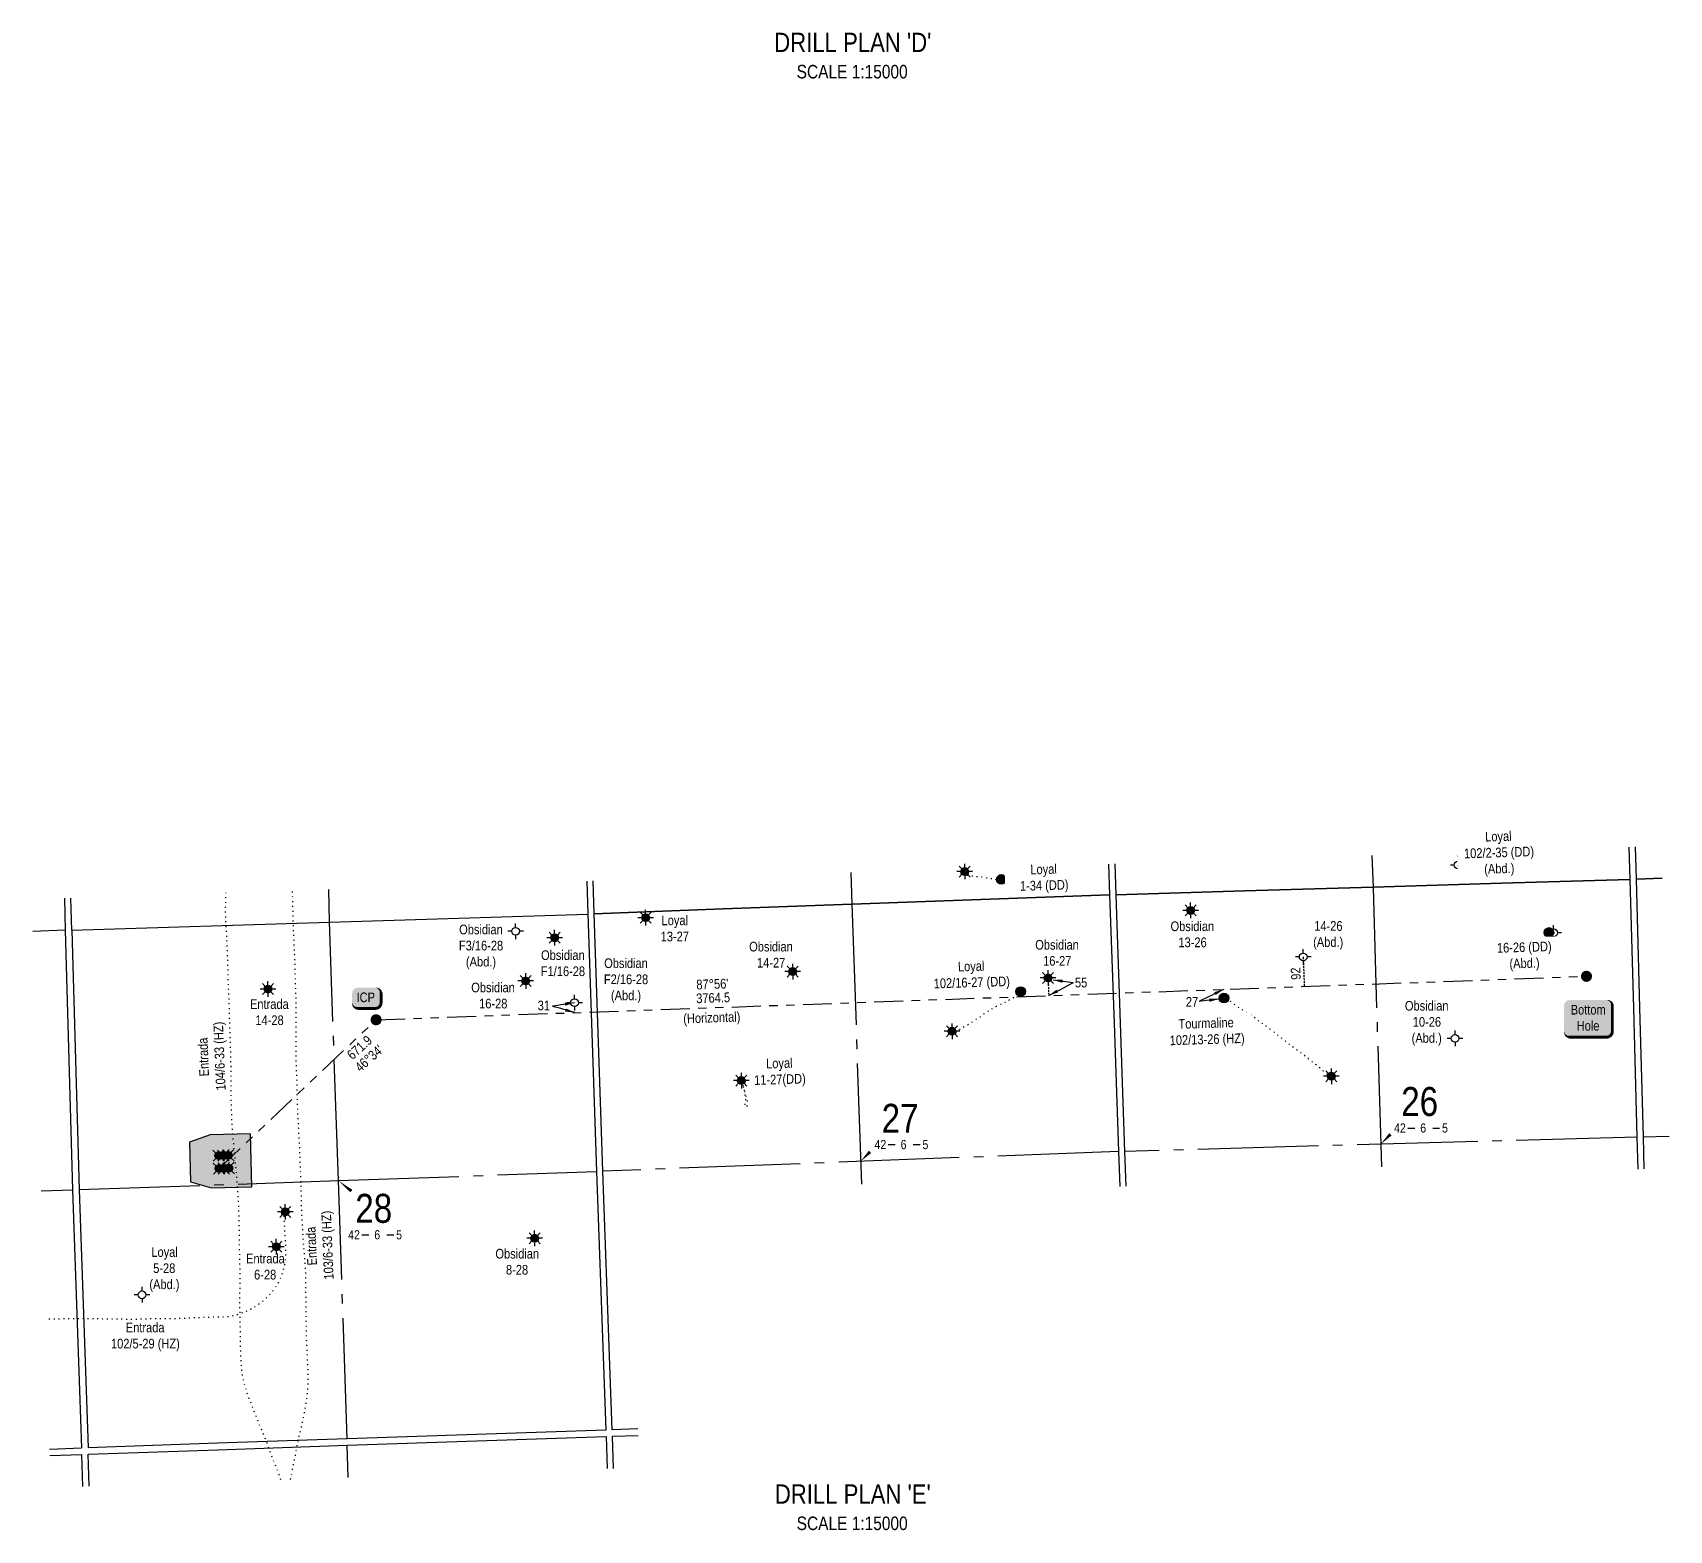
# Model space of a CAD drawing. Extents: x 634445 to 652632, y 5817173 to 5838663.
# Drawn here: x 634445 to 639530, y 5817173 to 5821826 of the extents above; entities that cross this region are included whole.
import ezdxf
from ezdxf.enums import TextEntityAlignment as Align

# ---------------------------------------------------------------- set-up
doc = ezdxf.new("R2010")
doc.units = 0
doc.header["$LTSCALE"] = 5
for name, pattern in [('foc-DOT', [1, 0.2, -0.8]), ('foc-DRILLPATH', [14.75, 6, -1.75, 1.75, -1.75, 1.75, -1.75]), ('foc-QUARTERLINE', [33, 25, -3, 2, -3]), ('foc-TIELINE', [1.875, 1.25, -0.625])]:
    doc.linetypes.add(name, pattern=pattern)
for name, color, linetype in [('10', 1, 'Continuous'), ('9', 3, 'Continuous'), ('AS-DRILL', 8, 'foc-DOT'), ('AS-DRILL-T', 8, 'Continuous'), ('C-WS-S', 8, 'Continuous'), ('CG-NOTES', 7, 'Continuous'), ('DETAIL-T', 7, 'Continuous'), ('F-WS-S', 8, 'Continuous'), ('L-BD', 7, 'Continuous'), ('L-MON', 1, 'Continuous'), ('L-SEC', 7, 'Continuous'), ('L-SECLBL', 7, 'Continuous'), ('L-SECQ', 8, 'foc-QUARTERLINE'), ('P-PDRILLPATH', 12, 'foc-DRILLPATH'), ('P-PROPOSED', 10, 'Continuous'), ('P-PROPOSED-H', 21, 'Continuous'), ('T-TIE', 201, 'foc-TIELINE')]:
    doc.layers.add(name, color=color, linetype=linetype)
doc.layers.add('T-TIE-T', color=201, linetype='Continuous', lineweight=18)
doc.styles.add('80', font='ARIALN.TTF', dxfattribs={"height": 10})
doc.styles.add('80CG', font='ARIALN.TTF', dxfattribs={"height": 10})
doc.styles.add('80L', font='ARIALN.TTF', dxfattribs={"height": 10})
doc.styles.add('SIMPLEX', font='ARIALN.TTF')
doc.dimstyles.new('Compass 5 000', dxfattribs={"dimscale": 5, "dimtxt": 9, "dimasz": 2, "dimexe": 0.2, "dimexo": 0.0625, "dimgap": 0.5, "dimtad": 0, "dimtih": 1, "dimtoh": 1, "dimzin": 0, "dimdsep": 46, "dimtxsty": '80CG', "dimcen": 0.1, "dimse1": 1, "dimse2": 1, "dimclrd": 256, "dimclrt": 256, "dimaunit": 1, "dimadec": 4, "dimazin": 0, "dimtfac": 0.06, "dimtofl": 0, "dimtmove": 0, "dimatfit": 1, "dimfxl": 0.2, "dimtolj": 1, "dimtzin": 0, "dimlwd": -1, "dimarcsym": 0})

# ---------------------------------------------------------------- blocks, each defined once
blk = doc.blocks.new('GAS')
h = blk.add_hatch(color=255)
h.dxf.hatch_style = 1
edge = h.paths.add_edge_path()
edge.add_arc((0, 0), 0.9, 0, 360)
for p, q in [((-0.81, 0), (-1.62, 0)), ((-0.57, 0.57), (-1.14, 1.14)), ((0, 0.81), (0, 1.62)), ((0.57, 0.57), (1.14, 1.14)), ((1.62, 0), (0.81, 0)), ((-0.57, -0.57), (-1.14, -1.14)), ((0, -0.81), (0, -1.62)), ((1.14, -1.14), (0.57, -0.57))]:
    blk.add_line(p, q)
blk.add_circle((0, 0), 0.8)
blk = doc.blocks.new('GABD')
for p, q in [((-0.81, 0), (-1.62, 0)), ((0, 0.81), (0, 1.62)), ((1.62, 0), (0.81, 0)), ((0, -0.81), (0, -1.62))]:
    blk.add_line(p, q)
blk.add_circle((0, 0), 0.8)
blk = doc.blocks.new('L-SECLBL')
at = {"layer": '9', "color": 7}
for p, q in [((-5.1, -27.8), (-12.3, -27.8)), ((20.7, -27.8), (13.5, -27.8))]:
    blk.add_line(p, q, dxfattribs=at)
at = {"layer": '10', "color": 2, "style": 'SIMPLEX'}
blk.add_attdef('SEC', text='', height=30, dxfattribs=at).set_placement((0, 0), align=Align.MIDDLE)
at = {"layer": '10', "color": 5, "style": '80L'}
blk.add_attdef('TWP', text='', height=9.5, dxfattribs=at).set_placement((-14.4, -27.4), align=Align.MIDDLE_RIGHT)
blk.add_attdef('RGE', text='', height=9.5, dxfattribs=at).set_placement((3.6, -27.4), align=Align.MIDDLE_CENTER)
blk.add_attdef('MER', text='', height=9.5, dxfattribs=at).set_placement((23.2, -27.4), align=Align.MIDDLE_LEFT)
blk = doc.blocks.new('plbh')
at = {"layer": 'L-MON'}
h = blk.add_hatch(color=255, dxfattribs=at)
h.dxf.hatch_style = 1
edge = h.paths.add_edge_path()
edge.add_arc((0, 0), 1.16, 0, 360)
h = blk.add_hatch(color=256, dxfattribs=at)
h.dxf.hatch_style = 1
h.paths.add_polyline_path([(-0.96, 0, 1), (0.96, 0, 1)])
h.paths.add_polyline_path([(0.91, 0, -1), (-0.91, 0, -1)], flags=16)
h.paths.add_polyline_path([(0.45, 0, -1), (-0.45, 0, -1)], flags=0)
h = blk.add_hatch(color=256, dxfattribs=at)
h.dxf.hatch_style = 1
h.paths.add_polyline_path([(-0.45, 0, 1), (0.45, 0, 1)])
h.paths.add_polyline_path([(0.4, 0, -1), (-0.4, 0, -1)], flags=16)
at = {"layer": 'L-MON', "color": 240}
for radius in [0.96, 0.91, 0.45, 0.4]:
    blk.add_circle((0, 0), radius, dxfattribs=at)
blk = doc.blocks.new('BH-Existing')
at = {"layer": 'AS-DRILL-T'}
h = blk.add_hatch(color=256, dxfattribs=at)
h.dxf.hatch_style = 1
edge = h.paths.add_edge_path()
edge.add_arc((0, 0), 0.5, 0, 360)
blk.add_circle((0, 0), 0.5, dxfattribs=at)
blk = doc.blocks.new('*U490')
h = blk.add_hatch(color=255)
edge = h.paths.add_edge_path()
edge.add_line((-9, -11.5), (9, -11.5))
edge.add_arc((9, -5.5), 6, 270, 360)
edge.add_line((15, -5.5), (15, 4))
edge.add_arc((9, 4), 6, 0, 90)
edge.add_line((9, 10), (-9, 10))
edge.add_arc((-9, 4), 6, 90, 180)
edge.add_line((-15, 4), (-15, -5.5))
edge.add_arc((-9, -5.5), 6, 180, 270)
at = {"color": 14, "flags": 128}
blk.add_lwpolyline([(-9, -11.5, 3, 3, 0), (9, -11.5, 3, 3, 0.414214), (15, -5.5, 3, 3, 0), (15, 4, 3, 0, 0.414214), (9, 10, 0, 0, 0), (-9, 10, 0, 0, 0.414214), (-15, 4, 0, 0, 0), (-15, -5.5, 0, 3, 0.414214)], format="xyseb", close=True, dxfattribs=at)
at = {"color": 14, "style": '80'}
blk.add_attdef('ENTER_TEXT_001', (-26.8, -4.9), '', height=10, dxfattribs=at)
blk = doc.blocks.new('*U489')
h = blk.add_hatch(color=255)
edge = h.paths.add_edge_path()
edge.add_line((-19, -20), (19, -20))
edge.add_arc((19, -14), 6, 270, 360)
edge.add_line((25, -14), (25, 12.5))
edge.add_arc((19, 12.5), 6, 0, 90)
edge.add_line((19, 18.5), (-19, 18.5))
edge.add_arc((-19, 12.5), 6, 90, 180)
edge.add_line((-25, 12.5), (-25, -14))
edge.add_arc((-19, -14), 6, 180, 270)
at = {"color": 14, "flags": 128}
blk.add_lwpolyline([(-19, -20, 3, 3, 0), (19, -20, 3, 3, 0.414214), (25, -14, 3, 3, 0), (25, 12.5, 3, 0, 0.414214), (19, 18.5, 0, 0, 0), (-19, 18.5, 0, 0, 0.414214), (-25, 12.5, 0, 0, 0), (-25, -14, 0, 3, 0.414214)], format="xyseb", close=True, dxfattribs=at)
at = {"color": 14, "style": '80'}
blk.add_attdef('ENTER_TEXT_001', (-26.8, -4.9), '', height=10, dxfattribs=at)
blk = doc.blocks.new('WC')
at = {"layer": 'L-MON'}
h = blk.add_hatch(color=255, dxfattribs=at)
h.dxf.hatch_style = 1
edge = h.paths.add_edge_path()
edge.add_arc((0, 0), 0.9, 0, 360)
at = {"layer": 'L-MON', "color": 240, "flags": 128}
for points in [[(-0.62, 0.5), (-1.23, 1.12)], [(0.52, 0.61), (1.13, 1.21)], [(-1.18, -1.18), (-0.56, -0.57)], [(1.16, -1.18), (0.56, -0.57)]]:
    blk.add_lwpolyline(points, dxfattribs=at)
at = {"layer": 'L-MON', "color": 240}
for radius in [0.8, 0.373]:
    blk.add_circle((0, 0), radius, dxfattribs=at)

msp = doc.modelspace()

# ---------------------------------------------------------------- hatches: boundary and pattern name
at = {"layer": 'P-PROPOSED-H'}
h = msp.add_hatch(color=256, dxfattribs=at)
h.dxf.hatch_style = 1
h.paths.add_polyline_path([(635121.341, 5818405.158), (634996.444, 5818401.616), (634932.053, 5818379.097), (634935.577, 5818255.483), (635001.081, 5818237.038), (635126.013, 5818240.268)])

# ---------------------------------------------------------------- linework, layer by layer
at = {"layer": 'AS-DRILL', "ltscale": 3, "flags": 128}
for points in [[(638874.343, 5819240.078), (638874.404, 5819240.059), (638874.865, 5819240.034), (638875.334, 5819240.058), (638875.842, 5819240.124), (638875.906, 5819240.316), (638875.456, 5819240.642), (638874.951, 5819240.807), (638874.426, 5819240.961), (638873.908, 5819241.204), (638873.57, 5819241.454), (638873.432, 5819241.38), (638873.33, 5819240.806), (638873.31, 5819240.145), (638873.29, 5819239.534), (638873.459, 5819239.25), (638874.067, 5819238.988), (638874.434, 5819238.78), (638874.485, 5819238.721), (638874.386, 5819238.708), (638874.145, 5819238.721), (638873.656, 5819238.685), (638873.374, 5819238.767), (638872.99, 5819239.185), (638872.568, 5819239.582), (638872.155, 5819239.989), (638872.021, 5819240.105), (638872.074, 5819240.007), (638872.657, 5819239.595), (638873.715, 5819239.698), (638874.118, 5819239.91), (638874.631, 5819240.167), (638875.028, 5819240.269), (638875.358, 5819240.269), (638875.377, 5819239.96), (638875.172, 5819239.473), (638874.785, 5819239.061), (638874.365, 5819239.048), (638873.524, 5819239.082), (638873.102, 5819239.128), (638872.966, 5819239.324), (638873.161, 5819239.5), (638873.367, 5819239.627), (638873.514, 5819239.732), (638873.622, 5819239.795), (638873.946, 5819239.975), (638874.298, 5819240.246), (638874.665, 5819240.668), (638875.006, 5819241.269), (638875.306, 5819241.938), (638875.575, 5819242.617), (638875.754, 5819243.283), (638875.764, 5819243.924), (638875.644, 5819244.57), (638875.512, 5819245.256), (638875.438, 5819246.045), (638875.4, 5819246.944), (638875.36, 5819247.903), (638875.281, 5819248.831), (638875.119, 5819249.837), (638874.891, 5819251.07), (638874.663, 5819252.614), (638874.472, 5819254.238), (638874.32, 5819255.895), (638874.174, 5819257.681), (638873.996, 5819259.546), (638873.752, 5819261.61), (638873.422, 5819263.85), (638873.081, 5819266.121), (638872.75, 5819268.372), (638872.397, 5819270.732), (638872.068, 5819273.243), (638871.77, 5819275.745), (638871.485, 5819278.147), (638871.481, 5819278.188)], [(637341.04, 5819219.997), (637340.038, 5819217.124), (637339.974, 5819216.932), (637339.378, 5819215.483), (637338.607, 5819214.549), (637338.082, 5819214.052), (637337.53, 5819213.455), (637336.754, 5819212.991), (637335.696, 5819212.908), (637334.515, 5819212.932), (637333.348, 5819212.496), (637332.142, 5819212.008), (637332.023, 5819211.975), (637331.984, 5819211.943), (637331.964, 5819211.933), (637331.976, 5819211.883), (637332.037, 5819211.835), (637332.189, 5819211.8), (637332.399, 5819211.796), (637332.68, 5819211.775), (637333.032, 5819211.696), (637333.465, 5819211.619), (637333.978, 5819211.535), (637334.6, 5819211.464), (637335.342, 5819211.417), (637336.204, 5819211.353), (637337.138, 5819211.262), (637338.153, 5819211.103), (637339.261, 5819210.867), (637340.422, 5819210.533), (637341.654, 5819210.141), (637342.956, 5819209.791), (637344.295, 5819209.502), (637345.594, 5819209.232), (637347.106, 5819208.869), (637348.648, 5819208.506), (637350.299, 5819208.177), (637352.048, 5819207.911), (637353.866, 5819207.687), (637355.703, 5819207.473), (637357.591, 5819207.241), (637359.57, 5819207.002), (637361.688, 5819206.758), (637363.968, 5819206.478), (637366.418, 5819206.183), (637369.039, 5819205.884), (637371.768, 5819205.618), (637374.589, 5819205.325), (637377.49, 5819205.014), (637380.4, 5819204.724), (637383.219, 5819204.461), (637385.937, 5819204.245), (637388.515, 5819204.034), (637390.994, 5819203.78), (637393.435, 5819203.476), (637395.867, 5819203.11), (637398.291, 5819202.705), (637400.644, 5819202.307), (637402.908, 5819201.897), (637405.112, 5819201.475), (637407.265, 5819201.071), (637409.398, 5819200.697), (637411.551, 5819200.313), (637413.775, 5819199.901), (637416.028, 5819199.491), (637418.283, 5819199.05), (637420.568, 5819198.601), (637422.852, 5819198.191), (637425.013, 5819197.857), (637427.021, 5819197.619), (637428.9, 5819197.357), (637430.702, 5819197.002), (637432.425, 5819196.625), (637434.046, 5819196.295), (637435.564, 5819196.032), (637436.961, 5819195.825), (637438.287, 5819195.666), (637439.544, 5819195.454), (637440.673, 5819195.189), (637441.701, 5819194.931), (637442.668, 5819194.731), (637443.583, 5819194.579), (637444.447, 5819194.475), (637445.18, 5819194.388), (637445.723, 5819194.285), (637446.097, 5819194.156), (637446.372, 5819194.015), (637446.627, 5819193.842), (637446.883, 5819193.67), (637447.137, 5819193.518), (637447.402, 5819193.386), (637447.666, 5819193.264), (637448.101, 5819193.097), (637454.354, 5819194.711), (637455.125, 5819195.355)], [(635215.858, 5817330.258), (635214.828, 5817333.365), (635212.806, 5817339.316), (635210.63, 5817345.413), (635208.31, 5817351.615), (635205.847, 5817357.933), (635203.3, 5817364.369), (635200.708, 5817370.973), (635198.155, 5817377.608), (635195.598, 5817384.384), (635193.067, 5817391.27), (635190.459, 5817398.404), (635187.703, 5817405.794), (635184.914, 5817413.282), (635182.154, 5817420.802), (635179.359, 5817428.49), (635176.501, 5817436.257), (635173.532, 5817444.081), (635170.412, 5817451.939), (635167.17, 5817459.854), (635163.852, 5817467.957), (635160.5, 5817476.189), (635157.097, 5817484.439), (635153.602, 5817492.787), (635150.081, 5817501.314), (635146.652, 5817509.784), (635143.185, 5817518.512), (635139.707, 5817527.28), (635136.206, 5817536.118), (635134.559, 5817540.29), (635128.507, 5817555.383), (635128.258, 5817556.005), (635124.945, 5817564.259), (635121.381, 5817573.224), (635117.886, 5817582.212), (635114.569, 5817591.276), (635111.381, 5817600.383), (635110.997, 5817601.492), (635108.351, 5817609.545), (635105.61, 5817618.726), (635103.096, 5817628.044), (635100.79, 5817637.408), (635098.918, 5817646.005), (635098.742, 5817646.85), (635096.972, 5817656.361), (635095.541, 5817665.891), (635094.399, 5817675.481), (635093.503, 5817684.888), (635092.373, 5817701.321), (635092.227, 5817704.118), (635091.491, 5817723.055), (635091.156, 5817742.293), (635091.13, 5817746.104), (635090.879, 5817761.584), (635090.564, 5817780.843), (635090.436, 5817791.954), (635090.355, 5817799.866), (635090.081, 5817819.056), (635089.718, 5817837.264), (635089.698, 5817837.893), (635089.162, 5817856.846), (635088.787, 5817875.753), (635088.777, 5817882.326), (635088.902, 5817894.645), (635089.201, 5817913.453), (635089.398, 5817927.035), (635089.475, 5817932.37), (635089.569, 5817951.342), (635089.486, 5817970.158), (635089.382, 5817982.811), (635089.267, 5817988.88), (635088.78, 5818007.834), (635088.32, 5818026.589), (635088.285, 5818028.739), (635088.008, 5818045.378), (635087.861, 5818063.712), (635087.862, 5818064.342), (635087.676, 5818082.955), (635087.438, 5818097.004), (635087.368, 5818101.634), (635087.043, 5818120.533), (635086.774, 5818131.67), (635086.577, 5818139.448), (635086.166, 5818158.244), (635085.984, 5818165.532), (635085.528, 5818177.213), (635084.521, 5818195.851), (635084.239, 5818200.525), (635083.388, 5818214.686), (635082.151, 5818233.297), (635082.012, 5818235.253), (635080.84, 5818252.085), (635080.181, 5818261.56), (635079.53, 5818270.124), (635078.66, 5818280.652), (635076.872, 5818299.287), (635076.303, 5818304.862), (635075.023, 5818318.299), (635074.233, 5818327.169), (635073.35, 5818337.147), (635071.591, 5818355.802), (635070.984, 5818361.967), (635070.694, 5818364.909), (635068.789, 5818384.12), (635068.702, 5818385.008), (635067.062, 5818403.386), (635065.875, 5818419.408), (635065.657, 5818422.603), (635064.541, 5818441.537), (635063.971, 5818453.716), (635063.696, 5818460.781), (635063.092, 5818477.34), (635062.978, 5818480.078), (635062.352, 5818499.358), (635062.084, 5818511.775), (635061.986, 5818518.625), (635061.764, 5818537.748), (635061.708, 5818545.86), (635061.687, 5818557.044), (635061.679, 5818569.49), (635061.659, 5818576.382), (635061.502, 5818595.696), (635061.411, 5818603.297), (635061.268, 5818614.888), (635061.104, 5818626.879), (635060.982, 5818634.178), (635060.601, 5818653.266), (635060.436, 5818660.984), (635060.197, 5818672.472), (635059.552, 5818691.691), (635059.391, 5818695.338), (635058.768, 5818710.886), (635058.51, 5818718.392), (635058.113, 5818730.115), (635057.486, 5818749.415), (635057.362, 5818753.153), (635056.874, 5818768.536), (635056.349, 5818787.458), (635056.34, 5818787.728), (635055.884, 5818807.013), (635055.447, 5818821.377), (635055.257, 5818826.313), (635054.419, 5818845.617), (635053.923, 5818856.336), (635053.532, 5818864.898), (635052.836, 5818884.176), (635052.399, 5818901.831), (635052.359, 5818903.481), (635051.852, 5818922.784), (635051.247, 5818942.005), (635051.092, 5818946.422), (635050.621, 5818961.265), (635049.947, 5818980.453), (635049.452, 5818991.803), (635049.078, 5818999.795), (635048.021, 5819019.082), (635046.815, 5819038.034), (635046.794, 5819038.394), (635045.856, 5819057.694), (635045.068, 5819077.019), (635044.792, 5819083.804), (635044.601, 5819096.314), (635044.646, 5819115.574), (635044.869, 5819129.277), (635045.044, 5819134.705), (635045.712, 5819153.261)], [(635246.24, 5817331.288), (635246.523, 5817332.646), (635247.903, 5817339.241), (635249.344, 5817346.158), (635250.768, 5817353.264), (635252.188, 5817360.531), (635253.662, 5817367.969), (635255.212, 5817375.57), (635256.796, 5817383.362), (635258.406, 5817391.264), (635260.114, 5817399.25), (635261.82, 5817407.295), (635263.492, 5817415.5), (635265.04, 5817423.821), (635266.475, 5817432.208), (635267.967, 5817440.708), (635269.644, 5817449.383), (635271.528, 5817458.174), (635273.618, 5817467.082), (635275.807, 5817476.023), (635278.043, 5817485.065), (635280.187, 5817494.194), (635282.237, 5817503.431), (635283.353, 5817508.517), (635284.275, 5817512.747), (635286.31, 5817522.143), (635288.295, 5817531.528), (635291.008, 5817544.976), (635294.44, 5817564.02), (635297.269, 5817583.175), (635299.358, 5817602.317), (635300.672, 5817621.606), (635301.224, 5817640.952), (635300.972, 5817660.113), (635300.246, 5817679.38), (635299.388, 5817698.702), (635298.375, 5817717.861), (635297.338, 5817737.148), (635296.571, 5817756.433), (635296.034, 5817775.746), (635295.575, 5817795.081), (635295.257, 5817814.42), (635295.069, 5817833.763), (635294.851, 5817853.106), (635294.613, 5817872.438), (635294.456, 5817891.742), (635294.169, 5817911.042), (635293.791, 5817930.369), (635293.645, 5817949.334), (635293.615, 5817968.071), (635293.098, 5817987.024), (635291.852, 5818005.955), (635290.211, 5818024.714), (635288.458, 5818043.539), (635286.926, 5818062.332), (635285.729, 5818080.964), (635284.585, 5818099.808), (635283.474, 5818118.573), (635282.521, 5818137.402), (635281.567, 5818156.272), (635280.631, 5818175.192), (635280.144, 5818194.166), (635279.907, 5818213.138), (635279.461, 5818231.753), (635278.915, 5818250.675), (635278.363, 5818269.487), (635277.676, 5818288.135), (635276.919, 5818307.101), (635276.27, 5818326.13), (635275.573, 5818345.097), (635274.61, 5818364.257), (635273.528, 5818383.063), (635272.509, 5818402.07), (635271.524, 5818420.969), (635270.518, 5818439.907), (635269.661, 5818458.87), (635268.824, 5818477.823), (635267.96, 5818496.716), (635267.462, 5818516.019), (635267.204, 5818535.371), (635266.816, 5818554.698), (635266.268, 5818574.04), (635265.51, 5818593.366), (635264.701, 5818612.73), (635264.102, 5818632.071), (635263.849, 5818651.252), (635263.812, 5818670.57), (635263.844, 5818689.9), (635263.946, 5818709.252), (635264.018, 5818728.583), (635264.03, 5818747.932), (635264.011, 5818767.301), (635263.962, 5818786.648), (635263.814, 5818805.993), (635263.491, 5818825.172), (635262.998, 5818844.336), (635262.399, 5818863.696), (635261.721, 5818883.025), (635261.164, 5818902.327), (635260.639, 5818921.54), (635259.981, 5818940.869), (635259.195, 5818960.143), (635258.299, 5818979.415), (635257.351, 5818998.725), (635256.464, 5819018.027), (635255.756, 5819037.335), (635255.178, 5819056.666), (635254.611, 5819075.988), (635254.072, 5819095.34), (635253.595, 5819114.645), (635253.076, 5819133.998), (635252.478, 5819153.319), (635252.292, 5819160.007)], [(639171.005, 5819029.479), (639171.034, 5819029.5), (639171.091, 5819029.602), (639171.189, 5819029.675), (639171.365, 5819029.5), (639171.485, 5819029.504), (639171.512, 5819029.265), (639171.445, 5819029.163), (639171.582, 5819028.957), (639171.499, 5819028.724), (639171.432, 5819028.622), (639171.578, 5819028.427), (639171.485, 5819028.193), (639171.632, 5819027.998), (639171.619, 5819027.757), (639171.367, 5819027.489), (639171.275, 5819027.256), (639171.058, 5819026.82), (639171.001, 5819026.718), (639170.862, 5819026.373), (639170.6, 5819026.115), (639170.359, 5819026.147), (639170.238, 5819026.173), (639170.171, 5819026.071), (639170.145, 5819025.951), (639169.991, 5819025.756), (639169.569, 5819025.502), (639169.328, 5819025.515), (639169.076, 5819025.247), (639168.804, 5819024.998), (639168.65, 5819024.813), (639168.227, 5819024.56), (639167.737, 5819024.575), (639167.366, 5819024.603), (639167.124, 5819024.656), (639166.766, 5819024.574), (639166.396, 5819024.563), (639166.148, 5819024.835), (639165.73, 5819025.082), (639165.376, 5819025.201), (639164.92, 5819025.367), (639164.614, 5819025.578), (639164.131, 5819025.673), (639163.641, 5819025.647), (639163.153, 5819025.582), (639162.679, 5819025.687), (639162.28, 5819025.985), (639161.945, 5819026.125), (639161.556, 5819026.423), (639161.135, 5819026.75), (639160.715, 5819027.077), (639160.304, 5819027.414), (639159.884, 5819027.741), (639159.463, 5819028.068), (639159.043, 5819028.395), (639158.633, 5819028.722), (639158.212, 5819029.049), (639157.792, 5819029.376), (639157.371, 5819029.703), (639156.961, 5819030.031), (639156.541, 5819030.358), (639156.223, 5819030.608)], [(637301.72, 5818723.858), (637301.983, 5818723.456), (637303.816, 5818721.442), (637306.488, 5818718.823), (637308.297, 5818716.948), (637310.431, 5818716.854), (637312.279, 5818717.581), (637314.517, 5818718.651), (637315.517, 5818719.642), (637315.563, 5818719.773), (637315.618, 5818719.935), (637315.732, 5818720.139), (637315.914, 5818720.385), (637316.155, 5818720.692), (637316.474, 5818721.052), (637316.852, 5818721.444), (637317.289, 5818721.868), (637317.785, 5818722.323), (637318.399, 5818722.852), (637319.13, 5818723.485), (637319.947, 5818724.231), (637320.872, 5818725.07), (637321.885, 5818725.971), (637322.957, 5818726.885), (637324.03, 5818727.778), (637325.104, 5818728.632), (637326.207, 5818729.536), (637327.319, 5818730.471), (637328.442, 5818731.356), (637329.556, 5818732.211), (637330.669, 5818733.086), (637331.854, 5818733.933), (637333.268, 5818734.807), (637336.475, 5818736.566), (637340.573, 5818738.634), (637342.791, 5818739.723), (637344.929, 5818740.789), (637346.907, 5818741.831), (637348.795, 5818742.899), (637350.79, 5818744.091), (637352.891, 5818745.377), (637355.021, 5818746.703), (637357.141, 5818748.049), (637359.31, 5818749.397), (637361.499, 5818750.765), (637365.902, 5818753.642), (637367.901, 5818755.004), (637370.026, 5818756.491), (637372.152, 5818757.957), (637374.209, 5818759.371), (637376.238, 5818760.754), (637380.376, 5818763.453), (637384.656, 5818766.127), (637388.826, 5818768.786), (637392.743, 5818771.539), (637394.59, 5818772.946), (637396.466, 5818774.405), (637398.421, 5818775.916), (637400.445, 5818777.429), (637402.549, 5818778.945), (637406.961, 5818781.882), (637411.438, 5818784.631), (637415.85, 5818787.239), (637420.292, 5818789.827), (637424.624, 5818792.432), (637428.786, 5818795.021), (637432.765, 5818797.375), (637436.581, 5818799.514), (637440.287, 5818801.649), (637444.276, 5818803.693), (637448.799, 5818805.614), (637453.282, 5818807.523), (637457.317, 5818809.348), (637459.192, 5818810.206), (637461.114, 5818811.126), (637463.125, 5818812.109), (637465.185, 5818813.103), (637467.285, 5818814.108), (637469.396, 5818815.094), (637471.495, 5818816.119), (637475.872, 5818818.575), (637480.421, 5818821.277), (637484.873, 5818823.865), (637489.127, 5818826.398), (637493.2, 5818828.954), (637497.034, 5818831.464), (637500.48, 5818833.911), (637502.884, 5818835.766), (637503.548, 5818836.307), (637506.296, 5818838.683), (637508.766, 5818840.98), (637510.98, 5818843.15), (637513.087, 5818845.256), (637514.805, 5818846.959)], [(638480.443, 5818584.043), (638480.422, 5818584.073), (638478.439, 5818585.412), (638477.428, 5818585.771), (638477.277, 5818585.776), (638477.112, 5818585.611), (638476.691, 5818585.017), (638475.544, 5818584.882), (638474.745, 5818585.187), (638474.639, 5818585.694), (638474.616, 5818585.793), (638474.584, 5818585.842), (638474.492, 5818585.889), (638474.199, 5818586.01), (638473.803, 5818586.188), (638473.296, 5818586.393), (638472.728, 5818586.645), (638472.056, 5818587.014), (638471.291, 5818587.511), (638470.423, 5818588.064), (638469.494, 5818588.675), (638468.532, 5818589.336), (638467.53, 5818590.055), (638466.436, 5818590.801), (638465.273, 5818591.536), (638464.029, 5818592.287), (638462.712, 5818593.137), (638461.36, 5818594.135), (638460.064, 5818595.276), (638458.745, 5818596.515), (638457.344, 5818597.792), (638455.923, 5818599.109), (638454.419, 5818600.483), (638452.823, 5818601.954), (638451.166, 5818603.423), (638449.469, 5818604.911), (638447.779, 5818606.499), (638446.025, 5818608.205), (638444.449, 5818609.677), (638442.121, 5818611.826), (638440.079, 5818613.783), (638437.956, 5818615.758), (638435.717, 5818617.65), (638433.379, 5818619.478), (638431.196, 5818621.121), (638428.362, 5818623.144), (638425.755, 5818624.933), (638423.179, 5818626.704), (638420.694, 5818628.428), (638418.239, 5818630.172), (638415.709, 5818632.045), (638413.184, 5818634.097), (638410.665, 5818636.3), (638408.093, 5818638.581), (638405.409, 5818640.919), (638402.572, 5818643.342), (638399.706, 5818645.754), (638396.983, 5818648.05), (638394.323, 5818650.259), (638391.593, 5818652.465), (638388.783, 5818654.669), (638385.883, 5818656.879), (638382.893, 5818659.088), (638379.854, 5818661.244), (638376.858, 5818663.322), (638373.893, 5818665.391), (638370.845, 5818667.537), (638368.144, 5818669.434), (638365.32, 5818671.457), (638362.454, 5818673.519), (638359.529, 5818675.589), (638356.65, 5818677.761), (638353.899, 5818679.986), (638351.27, 5818682.176), (638348.663, 5818684.296), (638346.036, 5818686.395), (638343.329, 5818688.512), (638340.603, 5818690.598), (638337.744, 5818692.77), (638334.906, 5818694.933), (638332.137, 5818697.088), (638329.409, 5818699.244), (638326.597, 5818701.508), (638323.651, 5818703.918), (638320.538, 5818706.542), (638317.475, 5818709.168), (638314.403, 5818711.744), (638311.244, 5818714.247), (638308.045, 5818716.739), (638304.857, 5818719.181), (638301.704, 5818721.504), (638298.539, 5818723.847), (638295.427, 5818726.121), (638292.346, 5818728.356), (638289.337, 5818730.544), (638286.339, 5818732.672), (638283.332, 5818734.769), (638280.336, 5818736.847), (638277.349, 5818738.955), (638274.321, 5818741.112), (638271.198, 5818743.396), (638268.229, 5818745.585), (638265.364, 5818747.627), (638262.603, 5818749.542), (638259.903, 5818751.419), (638257.193, 5818753.336), (638254.512, 5818755.233), (638251.831, 5818757.151), (638249.157, 5818759.189), (638246.497, 5818761.387), (638243.855, 5818763.666), (638241.252, 5818765.986), (638238.703, 5818768.158), (638235.999, 5818770.165), (638233.152, 5818771.978), (638230.276, 5818773.709), (638227.514, 5818775.344), (638224.734, 5818776.928), (638221.901, 5818778.581), (638218.996, 5818780.302), (638216.08, 5818782.072), (638213.203, 5818783.853), (638210.408, 5818785.567), (638207.714, 5818787.254), (638205.112, 5818788.894), (638202.541, 5818790.505), (638199.846, 5818792.212), (638196.966, 5818794.103), (638193.932, 5818796.11), (638190.833, 5818798.295), (638187.832, 5818800.523), (638184.893, 5818802.722), (638182.014, 5818804.874), (638179.218, 5818806.968), (638176.544, 5818808.986), (638173.994, 5818810.867), (638171.568, 5818812.633), (638169.215, 5818814.301), (638166.824, 5818815.897), (638164.395, 5818817.452), (638161.999, 5818818.878), (638160.065, 5818819.959), (638159.698, 5818820.158), (638157.45, 5818821.358), (638155.224, 5818822.47), (638153.264, 5818823.429), (638147.838, 5818826.092), (638146.71, 5818826.647)], [(636647.217, 5818570.569), (636653.155, 5818550.852), (636653.637, 5818549.476), (636654.429, 5818547.479), (636654.962, 5818546.085), (636655.553, 5818544.452), (636656.091, 5818542.568), (636656.166, 5818540.769), (636655.873, 5818537.939), (636655.951, 5818535.06), (636656.783, 5818531.104), (636657.526, 5818528.095), (636657.946, 5818524.846), (636658.457, 5818521.241), (636658.695, 5818519.997), (636658.874, 5818519.072), (636659.485, 5818516.11), (636659.743, 5818513.897), (636659.859, 5818511.419), (636659.962, 5818510.032), (636660.04, 5818508.783), (636660.066, 5818507.303), (636660.093, 5818505.743), (636660.116, 5818504.373), (636660.047, 5818503.031), (636659.747, 5818501.701), (636659.422, 5818500.911), (636659.036, 5818500.098), (636658.495, 5818498.841), (636658.043, 5818497.587), (636657.739, 5818496.417), (636657.602, 5818495.012), (636657.641, 5818493.723), (636659.7, 5818489.884), (636660.496, 5818489.378), (636661.229, 5818488.971), (636661.829, 5818488.649), (636662.308, 5818488.363), (636663.017, 5818488.105), (636663.344, 5818488.205), (636663.665, 5818488.495), (636663.992, 5818488.915), (636664.326, 5818489.456), (636664.636, 5818490.086), (636664.945, 5818490.786), (636665.241, 5818491.565), (636665.513, 5818492.484), (636665.761, 5818493.542), (636665.975, 5818494.699), (636666.166, 5818495.985), (636666.272, 5818497.409), (636666.336, 5818500.533), (636666.173, 5818503.889), (636665.788, 5818507.299), (636665.362, 5818510.758), (636664.741, 5818514.05), (636664.32, 5818515.678), (636663.456, 5818518.743), (636662.5, 5818521.865), (636660.781, 5818527.005), (636658.951, 5818532.171), (636657.831, 5818535.408), (636657.367, 5818536.834), (636656.612, 5818539.272), (636655.974, 5818541.474), (636655.369, 5818543.586), (636654.868, 5818545.572), (636654.658, 5818546.536), (636654.295, 5818548.275), (636653.986, 5818549.867), (636653.653, 5818551.247), (636653.305, 5818552.497), (636653.041, 5818553.6), (636652.713, 5818555.15), (636652.37, 5818556.54), (636651.982, 5818557.769), (636651.587, 5818558.917), (636651.292, 5818560.029), (636651.02, 5818561.081), (636650.71, 5818562.062), (636650.464, 5818562.905), (636650.27, 5818563.679), (636650.167, 5818564.426), (636650.19, 5818565.287), (636650.262, 5818565.87), (636650.336, 5818566.392), (636650.381, 5818566.894)], [(635229.903, 5818161.89), (635229.912, 5818161.94), (635229.87, 5818162.019), (635229.816, 5818162.127), (635229.801, 5818162.287), (635229.793, 5818162.547), (635229.872, 5818162.909), (635229.969, 5818163.353), (635230.029, 5818163.684), (635229.977, 5818163.733), (635229.747, 5818163.756), (635229.456, 5818163.787), (635229.004, 5818163.833), (635228.323, 5818163.853), (635227.576, 5818163.74), (635227.259, 5818163.64), (635227.142, 5818163.537), (635227.096, 5818163.415), (635227.02, 5818163.263), (635226.982, 5818162.891), (635227.008, 5818162.362), (635226.964, 5818161.84), (635226.789, 5818161.655), (635226.373, 5818161.842), (635225.962, 5818161.89), (635225.666, 5818161.751), (635225.41, 5818161.603), (635225.459, 5818161.314), (635225.81, 5818160.965), (635226.226, 5818160.768), (635226.618, 5818160.719), (635226.989, 5818160.681), (635227.203, 5818160.557), (635227.448, 5818160.715), (635227.606, 5818161.12), (635227.431, 5818161.614), (635227.212, 5818161.908), (635226.983, 5818161.861), (635226.6, 5818161.939), (635226.133, 5818162.175), (635225.63, 5818162.6), (635225.36, 5818162.932), (635225.012, 5818163.182), (635224.777, 5818163.335), (635224.703, 5818163.472), (635224.716, 5818163.693), (635224.752, 5818163.844), (635224.79, 5818163.895), (635224.84, 5818163.887), (635224.979, 5818163.611), (635225.112, 5818162.845), (635225.179, 5818161.626), (635225.209, 5818160.006), (635225.189, 5818158.035), (635225.18, 5818155.683), (635225.207, 5818153.143), (635225.23, 5818150.422), (635225.292, 5818147.413), (635225.436, 5818143.976), (635225.67, 5818140.231), (635225.967, 5818136.078), (635226.273, 5818131.605), (635226.602, 5818126.703), (635226.917, 5818121.29), (635227.133, 5818115.504), (635227.29, 5818109.366), (635227.534, 5818102.991), (635227.913, 5818096.129), (635228.398, 5818089.05), (635228.966, 5818081.574), (635229.57, 5818073.869), (635230.153, 5818065.903), (635230.594, 5818057.663), (635230.785, 5818049.084), (635230.873, 5818040.593), (635230.925, 5818031.981), (635230.732, 5818023.541), (635230.094, 5818014.918), (635229.039, 5818006.842), (635227.424, 5817998.419), (635225.497, 5817990.086), (635223.406, 5817981.539), (635221.087, 5817973.234), (635218.292, 5817964.816), (635215.05, 5817956.623), (635211.233, 5817948.573), (635207.008, 5817940.771), (635202.501, 5817933.031), (635197.6, 5817925.428), (635192.279, 5817918.143), (635186.656, 5817911.259), (635180.804, 5817904.677), (635174.496, 5817898.243), (635168.028, 5817892.173), (635161.334, 5817886.297), (635154.341, 5817880.682), (635146.965, 5817875.185), (635139.341, 5817869.95), (635131.505, 5817865.07), (635123.45, 5817860.523), (635115.134, 5817856.308), (635106.608, 5817852.427), (635097.894, 5817848.83), (635089.14, 5817845.522), (635080.16, 5817842.448), (635070.956, 5817839.797), (635061.473, 5817837.767), (635052.06, 5817836.44), (635046.97, 5817836.015), (635037.111, 5817835.515), (635027.843, 5817835.283), (635008.726, 5817834.902), (634989.703, 5817834.403), (634970.523, 5817833.769), (634951.387, 5817833.017), (634932.371, 5817832.278), (634913.349, 5817831.399), (634894.433, 5817830.624), (634875.146, 5817830.257), (634856.036, 5817830.276), (634836.817, 5817830.291), (634817.579, 5817829.946), (634798.609, 5817829.299), (634779.429, 5817828.705), (634760.25, 5817828.371), (634741.05, 5817828.408), (634721.862, 5817828.704), (634702.83, 5817829.126), (634683.755, 5817829.325), (634664.623, 5817829.444), (634645.305, 5817829.756), (634626.103, 5817829.852), (634606.916, 5817829.779), (634587.845, 5817829.839), (634568.483, 5817829.95), (634549.119, 5817829.801), (634530.037, 5817829.57), (634511.032, 5817829.452), (634491.69, 5817829.224), (634484.332, 5817828.985)]]:
    msp.add_lwpolyline(points, dxfattribs=at)
at = {"layer": 'L-SEC'}
for p, q in [((639404.838, 5819295.604), (639408.116, 5819195.658)), ((639428.218, 5819196.291), (639424.939, 5819296.26)), ((637788.036, 5819242.809), (637791.264, 5819147.167)), ((637811.366, 5819147.77), (637808.135, 5819243.465)), ((636166.909, 5819189.873), (636170.125, 5819088.259)), ((636190.223, 5819088.989), (636187.009, 5819190.529)), ((639008.93, 5819183.688), (638609.745, 5819171.717)), ((638609.745, 5819171.717), (639008.93, 5819183.688)), ((639408.116, 5819195.658), (639008.93, 5819183.688)), ((639008.93, 5819183.688), (639408.116, 5819195.658)), ((639408.116, 5819195.658), (639418.984, 5818795.319)), ((639428.218, 5819196.291), (639508.067, 5819198.808)), ((639508.067, 5819198.808), (639428.218, 5819196.291)), ((639439.085, 5818795.936), (639428.218, 5819196.291)), ((634543.927, 5819136.876), (634546.259, 5819037.256)), ((634566.364, 5819037.871), (634564.032, 5819137.533)), ((636990.744, 5819118.078), (637391.004, 5819132.623)), ((637391.004, 5819132.623), (636990.744, 5819118.078)), ((637391.004, 5819132.623), (637791.264, 5819147.167)), ((637791.264, 5819147.167), (637391.004, 5819132.623)), ((637791.264, 5819147.167), (637805.09, 5818748.511)), ((638210.557, 5819159.743), (637811.366, 5819147.77)), ((637811.366, 5819147.77), (638210.557, 5819159.743)), ((637825.193, 5818749.094), (637811.366, 5819147.77)), ((638609.745, 5819171.717), (638210.557, 5819159.743)), ((638210.557, 5819159.743), (638609.745, 5819171.717)), ((635367.555, 5819062.393), (636170.035, 5819086.938)), ((636170.125, 5819088.259), (636183.471, 5818688.118)), ((636190.223, 5819088.989), (636590.483, 5819103.534)), ((636590.483, 5819103.534), (636190.223, 5819088.989)), ((636203.568, 5818688.866), (636190.223, 5819088.989)), ((636590.483, 5819103.534), (636990.744, 5819118.078)), ((636990.744, 5819118.078), (636590.483, 5819103.534)), ((634546.259, 5819037.256), (634445.2, 5819033.978)), ((634546.259, 5819037.256), (634569.191, 5818231.135)), ((634566.364, 5819037.871), (635367.555, 5819062.393)), ((634566.364, 5819037.853), (634589.29, 5818231.828)), ((639418.984, 5818795.319), (639429.85, 5818394.98)), ((639449.953, 5818395.581), (639439.085, 5818795.936)), ((637805.09, 5818748.511), (637818.915, 5818349.855)), ((637839.019, 5818350.418), (637825.193, 5818749.094)), ((636183.471, 5818688.118), (636196.817, 5818287.977)), ((636216.913, 5818288.744), (636203.568, 5818688.866)), ((639429.85, 5818394.98), (639432.685, 5818295.019)), ((639452.786, 5818295.689), (639449.953, 5818395.581)), ((637818.915, 5818349.855), (637822.721, 5818241.284)), ((637842.821, 5818241.955), (637839.019, 5818350.418)), ((636196.817, 5818287.977), (636211.308, 5817886.269)), ((636231.404, 5817887.012), (636216.913, 5818288.744)), ((634569.191, 5818231.135), (634596.858, 5817428.852)), ((634589.29, 5818231.828), (634616.957, 5817429.55)), ((636211.308, 5817886.269), (636225.8, 5817484.562)), ((636245.896, 5817485.278), (636231.404, 5817887.012)), ((635824.025, 5817471.065), (635422.198, 5817457.503)), ((636225.8, 5817484.562), (635824.025, 5817471.065)), ((635824.729, 5817450.966), (636226.523, 5817464.464)), ((636226.523, 5817464.464), (636229.99, 5817364.628)), ((636325.736, 5817488.123), (636245.896, 5817485.278)), ((636246.621, 5817465.18), (636326.461, 5817468.025)), ((636250.089, 5817365.31), (636246.621, 5817465.18)), ((634497.438, 5817425.404), (634596.853, 5817428.855)), ((634498.091, 5817405.3), (634597.551, 5817408.753)), ((634600.573, 5817309.405), (634597.551, 5817408.753)), ((634620.673, 5817310.086), (634617.65, 5817409.45)), ((635421.789, 5817437.365), (635824.729, 5817450.966))]:
    msp.add_line(p, q, dxfattribs=at)
for points in [[(635422.198, 5817457.503), (635019.814, 5817443.534), (634616.957, 5817429.55)], [(634617.65, 5817409.45), (635020.481, 5817423.434), (635421.789, 5817437.365)]]:
    msp.add_lwpolyline(points, dxfattribs=at)
at = {"layer": 'L-SECLBL', "flags": 128}
for points in [[(638633.536, 5818372.673, 0, 10, 0), (638663.909, 5818403.417, 0, 0, 0)], [(637017.543, 5818319.285, 0, 10, 0), (637046.645, 5818348.809, 0, 0, 0)], [(635394.89, 5818259.572, 0, 10, 0), (635435.401, 5818226.983, 0, 0, 0)]]:
    msp.add_lwpolyline(points, format="xyseb", dxfattribs=at)
at = {"layer": 'L-SECQ', "ltscale": 3}
for p, q in [((638606.499, 5819269.535), (638609.745, 5819171.717)), ((636987.529, 5819216.669), (636990.744, 5819118.078)), ((635367.518, 5819063.479), (635365.156, 5819163.693)), ((638609.745, 5819171.717), (638636.639, 5818268.45)), ((636990.744, 5819118.078), (637021.057, 5818214.527)), ((635394.89, 5818259.572), (635367.518, 5819063.479)), ((639429.85, 5818394.98), (637839.019, 5818350.418)), ((639449.953, 5818395.581), (639530.298, 5818397.983)), ((637818.915, 5818349.855), (636216.913, 5818288.744)), ((635394.89, 5818259.572), (636196.817, 5818287.977)), ((634471.382, 5818227.762), (634569.191, 5818231.135)), ((634589.29, 5818231.828), (635394.89, 5818259.572)), ((635422.198, 5817457.503), (635394.89, 5818259.572)), ((635425.178, 5817337.352), (635421.789, 5817437.365))]:
    msp.add_line(p, q, dxfattribs=at)
at = {"layer": 'P-PDRILLPATH', "ltscale": 3}
for p, q in [((635512.098, 5818759.318), (639273.098, 5818894.318)), ((635024.396, 5818297.39), (635512.098, 5818759.318))]:
    msp.add_line(p, q, dxfattribs=at)
at = {"layer": 'P-PROPOSED', "flags": 128}
msp.add_lwpolyline([(635121.341, 5818405.158), (634996.444, 5818401.616), (634932.053, 5818379.097), (634935.577, 5818255.483), (635001.081, 5818237.038), (635126.013, 5818240.268)], close=True, dxfattribs=at)
at = {"layer": 'T-TIE'}
for p, q in [((638392.892, 5818954.578), (638396.185, 5818862.842)), ((637600.116, 5818889.257), (637602.087, 5818834.338))]:
    msp.add_line(p, q, dxfattribs=at)

# ---------------------------------------------------------------- block references
at = {"layer": 'AS-DRILL-T', "xscale": 29.99115960000014, "yscale": 29.99115960000014, "zscale": 29.99115960000014}
for p in [(637455.125, 5819195.355), (639156.223, 5819030.608), (637514.805, 5818846.959), (638146.71, 5818826.647)]:
    msp.add_blockref('BH-Existing', p, dxfattribs=at)
at = {"layer": 'C-WS-S', "xscale": 14.99557980000007, "yscale": 14.99557980000007, "zscale": 14.99557980000007}
for p in [(638043.01, 5819098.895), (636066.898, 5819014.075), (636806.67, 5818909.203), (635976.901, 5818879.966), (637600.116, 5818889.257), (636004.671, 5818080.554)]:
    msp.add_blockref('GAS', p, dxfattribs=at)
at = {"layer": 'CG-NOTES'}
ref = msp.add_blockref('*U490', (635482.588, 5818829.081), dxfattribs=dict(at, xscale=2.999115960000018, yscale=2.999115960000018, zscale=2.999115960000018))
ref.add_attrib('ENTER_TEXT_001', 'ICP', (635451.308, 5818814.055), dxfattribs={"layer": '0', "color": 14, "height": 29.9912, "style": '80'})
ref = msp.add_blockref('*U489', (639278.556, 5818765.372), dxfattribs=dict(at, xscale=2.998549230000015, yscale=2.998549230000015, zscale=2.998549230000015))
ref.add_attrib('ENTER_TEXT_001', 'Bottom', (639223.975, 5818775.613), dxfattribs={"layer": '0', "color": 14, "height": 29.9855, "style": '80'})
ref.add_attrib('ENTER_TEXT_002', 'Hole', (639242.67, 5818725.637), dxfattribs={"layer": '0', "color": 14, "height": 29.9855, "style": '80'})
at = {"layer": 'F-WS-S', "color": 3, "xscale": 14.99557980000007, "yscale": 14.99557980000007, "zscale": 14.99557980000007}
msp.add_blockref('GAS', (637341.04, 5819219.997), dxfattribs=at)
at = {"layer": 'F-WS-S', "xscale": 14.99557980000007, "yscale": 14.99557980000007, "zscale": 14.99557980000007}
for name, p in [('GABD', (638874.343, 5819240.078)), ('GAS', (636349.72, 5819076.395)), ('GABD', (635945.508, 5819034.294)), ('GABD', (639171.005, 5819029.479)), ('GABD', (638392.892, 5818954.578)), ('GAS', (635176.125, 5818854.647)), ('GABD', (636128.653, 5818812.365)), ('GAS', (637301.72, 5818723.858)), ('GABD', (638864.74, 5818701.319)), ('GAS', (636647.217, 5818570.569)), ('GAS', (638480.443, 5818584.043)), ('GAS', (635229.827, 5818162.549)), ('GAS', (635202.117, 5818054.063)), ('GABD', (634785.005, 5817904.747))]:
    msp.add_blockref(name, p, dxfattribs=at)
at = {"layer": 'L-MON'}
for name, p, xscale, yscale, zscale in [('plbh', (639273.098, 5818894.318), 14.99557980000006, 14.99557980000006, 14.99557980000006), ('plbh', (635512.098, 5818759.318), 14.99557980000006, 14.99557980000006, 14.99557980000006), ('WC', (635023.265, 5818337.373), 14.99557980000004, 14.99557980000004, 14.99557980000004), ('WC', (635038.246, 5818337.78), 14.99557980000004, 14.99557980000004, 14.99557980000004), ('WC', (635053.244, 5818338.241), 14.99557980000004, 14.99557980000004, 14.99557980000004), ('WC', (635024.396, 5818297.39), 14.99557980000004, 14.99557980000004, 14.99557980000004), ('WC', (635039.385, 5818297.812), 14.99557980000004, 14.99557980000004, 14.99557980000004), ('WC', (635054.365, 5818298.262), 14.99557980000004, 14.99557980000004, 14.99557980000004)]:
    msp.add_blockref(name, p, dxfattribs=dict(at, xscale=xscale, yscale=yscale, zscale=zscale))
at = {"layer": 'L-SECLBL', "color": 6, "xscale": 2.999115960000018, "yscale": 2.999115960000018, "zscale": 2.999115960000018}
for p, values in [((638754.78, 5818505.361), {'SEC': '26', 'TWP': '42', 'RGE': '6', 'MER': '5'}), ((637140.266, 5818453.785), {'SEC': '27', 'TWP': '42', 'RGE': '6', 'MER': '5'}), ((635504.785, 5818173.441), {'SEC': '28', 'TWP': '42', 'RGE': '6', 'MER': '5'})]:
    msp.add_blockref('L-SECLBL', p, dxfattribs=at).add_auto_attribs(values)

# ---------------------------------------------------------------- texts
at = {"layer": 'C-WS-S', "char_height": 29.99116, "attachment_point": 1, "style": '80L'}
for s, width, insert in [('\\pi-15.94437;Loyal\\P\\pi-18.62434;13-27', 45.2986, (636415.064, 5819083.207)), ('\\pi-43.31928;Obsidian\\P\\pi-44.12736;F3/16-28\\P\\pi-22.28865;(Abd.)', 44.82337, (635813.57, 5819054.868)), ('\\pi-43.08166;Obsidian\\P\\pi-18.62434;13-26', 45.2986, (638023.706, 5819064.876)), ('\\pi-18.86196;14-26\\P\\pi-22.28865;(Abd.)', 44.82337, (638446.036, 5819065.798)), ('\\pi-43.08166;Obsidian\\P\\pi-18.62434;14-27', 45.2986, (636714.434, 5819001.679)), ('\\pi-32.79456;Obsidian\\P\\pi-8.33724;16-27', 65.8728, (637593.021, 5819007.303)), ('\\pi-43.31928;Obsidian\\P\\pi-44.12736;F1/16-28', 44.82337, (636068.091, 5818975.104)), ('\\pi-37.12482;Obsidian\\P\\pi-37.9329;F2/16-28\\P\\pi-16.09418;(Abd.)', 57.21229, (636257.957, 5818950.076)), ('\\pi-43.08166;Obsidian\\P\\pi-18.66526;16-28', 45.2986, (635850.824, 5818874.68)), ('\\pi-35.39975;Entrada\\P\\pi-18.66526;14-28', 45.2986, (635155.741, 5818823.052)), ('\\pi-43.31928;Obsidian\\P\\pi-18.86196;10-26\\P\\pi-22.28865;(Abd.)', 44.82337, (638752.147, 5818817.796)), ('\\pi-23.2992;Loyal\\P\\pi-17.62216;5-28\\P\\pi-29.40586;(Abd.)', 30.58894, (634837.126, 5818052.535)), ('\\pi-35.39975;Entrada\\P\\pi-10.33893;6-28', 45.2986, (635143.407, 5818032.367)), ('\\pi-43.08166;Obsidian\\P\\pi-10.26733;8-28', 45.2986, (635926, 5818047.482)), ('\\pi49.27107;Entrada\\P\\pi3.2819;102/5-29 (HZ)', 214.64026, (634685.147, 5817818.18))]:
    msp.add_mtext_dynamic_manual_height_columns(s, width=width, gutter_width=50, heights=[0], dxfattribs=dict(at, insert=insert))
at = {"layer": 'C-WS-S', "char_height": 29.99116, "attachment_point": 1, "rotation": 92.276667, "style": '80L'}
for s, width, insert in [('\\pi65.85215;Entrada\\P\\pi19.86298;104/6-33 (HZ)', 247.80242, (634965.581, 5818517.058)), ('\\pi61.08487;Entrada\\P\\pi15.0957;103/6-33 (HZ)', 238.26785, (635300.903, 5817934.536))]:
    msp.add_mtext_dynamic_manual_height_columns(s, width=width, gutter_width=50, heights=[0], dxfattribs=dict(at, insert=insert))
at = {"layer": 'DETAIL-T', "color": 3, "char_height": 59.98232, "width": 485.53192, "attachment_point": 1, "style": '80CG'}
for s, insert in [("\\pi2.8776;DRILL PLAN 'D'\\P\\pi72.56715;{\\H0.7x;SCALE 1:15000}", (636746.351, 5821826.17)), ("\\pi4.75972;DRILL PLAN 'E'\\P\\pi72.56715;{\\H0.7x;SCALE 1:15000}", (636746.351, 5817315.73))]:
    msp.add_mtext(s, dxfattribs=dict(at, insert=insert))
at = {"layer": 'L-BD', "color": 5, "style": '80L'}
for s, height, rotation, p in [("87°56'", 30, 2.055733, (636557.027, 5818870.279)), ('3764.5', 30, 2.055733, (636559.286, 5818827.589)), ('(Horizontal) ', 30, 2.055733, (636560.061, 5818762.563)), ('671.9', 29.9912, 41.656238, (635460.517, 5818673.291)), ("46°34'", 29.9912, 41.656238, (635490.418, 5818639.679))]:
    msp.add_text(s, height=height, rotation=rotation, dxfattribs=at).set_placement(p, align=Align.MIDDLE)
at = {"layer": 'T-TIE-T', "style": '80L'}
for s, p in [('55', (637702.707, 5818874.717)), ('27', (638047.339, 5818815.338)), ('31', (636033.344, 5818803.756))]:
    msp.add_text(s, height=29.9912, dxfattribs=at).set_placement(p, align=Align.MIDDLE)
msp.add_text('92', height=29.9912, rotation=93.028611, dxfattribs=at).set_placement((638369.551, 5818902.65), align=Align.MIDDLE)

# ---------------------------------------------------------------- leaders
at = {"layer": 'T-TIE-T', "path_type": 1}
for points in [[(637615.476, 5818882.952), (637678.839, 5818875.001)], [(637602.087, 5818834.338), (637678.839, 5818875.001)], [(638145.734, 5818853.852), (638069.673, 5818816.487)], [(636128.653, 5818812.365), (636060.149, 5818801.288)], [(636129.761, 5818781.489), (636060.149, 5818801.288)], [(638130.893, 5818823.601), (638069.673, 5818816.487)]]:
    msp.add_leader(points, dimstyle='Compass 5 000', override={"dimasz": 6, "dimgap": 0.5, "dimtad": 0}, dxfattribs=at)

# ---------------------------------------------------------------- next in the draw order: texts
at = {"layer": 'C-WS-S', "char_height": 29.99116, "attachment_point": 1, "rotation": 1.796404, "style": '80L', "bg_fill": 2}
for s, width, insert in [('\\pi73.49575;Loyal\\P\\pi6.14862;102/2-35 (DD)\\P\\pi67.3891;(Abd.)', 224.17885, (638884.313, 5819340.617)), ('\\pi64.95611;Loyal\\P\\pi31.04728;1-34 (DD)', 207.09956, (637479.676, 5819238.713)), ('\\pi4.96439;16-26 (DD)\\P\\pi42.32036;(Abd.)', 174.04138, (638989.401, 5818997.254)), ('\\pi80.82668;Loyal\\P\\pi3.92575;102/16-27 (DD)', 238.84071, (637238.754, 5818936.704)), ('\\pi41.43102;Tourmaline\\P\\pi12.5855;102/13-26 (HZ)', 252.35505, (637963.359, 5818759.665)), ('\\pi-2.61635;Loyal\\P\\pi-41.30208;11-27(DD)', 71.95464, (636726.072, 5818638.049))]:
    msp.add_mtext_dynamic_manual_height_columns(s, width=width, gutter_width=50, heights=[0], dxfattribs=dict(at, insert=insert))

doc.saveas('drawing.dxf')
